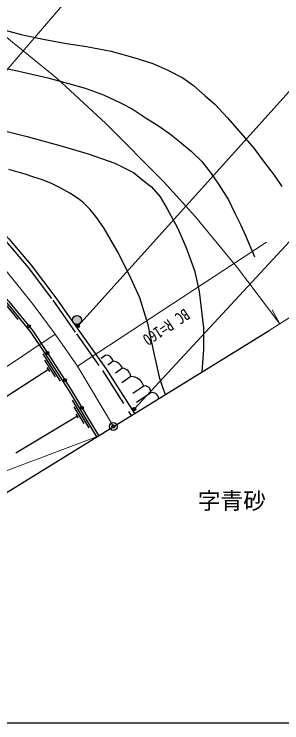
# Model space of a CAD drawing. Units: millimetres at full size, sheet at 1:1000; details may follow other scales. Extents: x 40000 to 680000, y 20000 to 380000.
# Drawn here: x 497518 to 538816, y 205000 to 314216 of the extents above; entities that cross this region are included whole.
import ezdxf
from ezdxf.enums import TextEntityAlignment as Align

# ---------------------------------------------------------------- set-up
doc = ezdxf.new("R2010")
doc.units = ezdxf.units.MM
doc.header["$LTSCALE"] = 1000
doc.header["$PDMODE"] = 32
doc.header["$PDSIZE"] = 500
doc.linetypes.add('CHAIN', pattern=[18.5, 12, -1.5, 3.5, -1.5])
doc.linetypes.add('DASHED', pattern=[7.5, 6, -1.5])
for name, color, linetype, lineweight in [('M-BGD', 7, 'Continuous', 25), ('M-BMK', 2, 'CHAIN', 13), ('M-BMK-OTRS', 5, 'Continuous', 25), ('M-BMK-SRVR', 3, 'Continuous', 25), ('M-STR-HTXT', 7, 'Continuous', 13), ('M-STR-STRC', 7, 'Continuous', 25), ('M-TTL-BAND', 7, 'Continuous', 25)]:
    doc.layers.add(name, color=color, linetype=linetype, lineweight=lineweight)
doc.layers.add('M-BMK-HTXT', color=7, linetype='Continuous')
doc.layers.add('M-OTRS', color=6, linetype='Continuous')
doc.styles.add('ＭＳ ゴシック', font='')
doc.styles.get('ＭＳ ゴシック').set_extended_font_data('MS Gothic')

msp = doc.modelspace()

# ---------------------------------------------------------------- hatches: boundary and pattern name
at = {"layer": 'M-BGD'}
msp.add_hatch(color=256, dxfattribs=at).paths.add_polyline_path([(507913, 267073, -0.41421), (507213, 266373, -0.41421), (506513, 267073, -1)])
at = {"layer": 'M-STR-STRC'}
for points in [[(507594, 266161, -0.41421), (507355, 265901, -0.41421), (507095, 266140, -1)], [(516281, 253365, -0.41421), (516038, 253108, -0.41421), (515781, 253351, -1)]]:
    msp.add_hatch(color=256, dxfattribs=at).paths.add_polyline_path(points)

# ---------------------------------------------------------------- linework, layer by layer
at = {"layer": 'M-BGD'}
for p, q in [((498116, 267136), (494954, 271009)), ((504669, 257663), (501971, 261873)), ((511687, 261684), (510916, 261137)), ((503876, 258343), (502258, 260869)), ((512815, 260759), (511964, 260140)), ((502815, 259444), (492225, 252660)), ((503004, 259150), (502626, 259739)), ((514239, 259670), (513158, 258907)), ((515528, 258372), (514113, 257387)), ((517510, 256898), (515806, 255742)), ((518591, 255869), (516391, 254370)), ((509071, 250448), (506496, 254733)), ((508299, 251150), (506754, 253722)), ((507450, 251982), (507089, 252582)), ((507269, 252282), (497785, 246582))]:
    msp.add_line(p, q, dxfattribs=at)
for points in [[(420245, 321740), (420979, 324228), (426000, 322715), (431738, 320507), (436637, 318353), (440104, 316660), (446315, 313294), (459962, 305716), (469292, 300515), (478224, 295619), (480646, 293924), (484231, 291333), (487049, 289011), (490222, 286289), (493814, 282745), (496709, 279607), (500124, 275546), (503973, 270486), (507604, 265299), (511640, 259614), (516079, 252675)], [(488184, 314404), (490339, 313629), (492594, 312767), (495351, 311934), (498610, 311081), (502000, 310349), (505576, 309703), (508678, 309243), (512470, 308497), (516119, 307486), (518906, 306594), (521220, 305592), (523534, 304408), (525210, 303206), (526977, 301640), (528453, 300365), (530408, 298226), (532466, 295895), (534470, 293564), (536110, 291415), (537643, 289404), (538791, 287655)], [(431251, 310839), (439356, 307726), (444325, 305753), (451836, 302105), (457707, 299204), (470746, 291324), (478671, 286568), (484464, 281902), (488156, 278541), (492481, 274106), (496406, 269704), (500100, 265180), (502221, 262039), (506002, 256137), (510243, 249081)], [(493041, 306409), (497587, 305561), (502725, 304407), (505897, 303539), (508488, 302808), (511287, 301772), (514013, 300513), (515736, 299604), (517883, 298198), (519646, 297132), (521482, 295814), (523012, 294596), (524819, 293086), (526448, 291531), (527915, 289681), (529055, 288008), (530587, 285600), (531564, 283557), (532453, 281795), (533208, 280093), (534602, 276838)], [(495829, 296268), (499541, 295353), (504926, 293890), (508951, 292688), (513055, 291251), (515910, 289791), (517604, 288446), (518724, 287580), (520055, 286060), (521112, 284222), (522738, 281301), (524023, 278383), (525361, 274701), (526074, 271471), (526721, 265862), (526755, 262531), (526465, 259070)], [(467213, 293868), (470926, 291624), (478871, 286855), (484692, 282168), (488399, 278793), (492737, 274345), (496672, 269932), (500381, 265389), (502514, 262232), (506300, 256321), (510543, 249262)], [(520870, 255625), (520485, 256513), (520008, 258043), (519052, 262185), (518191, 266343), (516904, 270520), (515585, 273410), (513601, 277390), (511339, 281292), (510097, 283043), (509218, 284166), (508224, 285145), (507446, 285735), (506092, 286642), (504738, 287420), (503297, 288097), (501871, 288687), (500575, 289119), (499192, 289537), (496708, 290279)]]:
    msp.add_lwpolyline(points, dxfattribs=at)
at = {"layer": 'M-BGD', "linetype": 'DASHED'}
msp.add_lwpolyline([(421383, 323479), (425805, 322147), (431509, 319952), (436384, 317809), (439829, 316127), (446026, 312768), (459670, 305192), (469002, 299990), (477906, 295109), (480298, 293435), (483865, 290858), (486663, 288551), (489815, 285847), (493383, 282328), (496258, 279211), (499655, 275171), (503488, 270132), (507114, 264953), (511143, 259279), (515568, 252360)], dxfattribs=at)
at = {"layer": 'M-BGD'}
for centre, radius in [((507213, 267073), 700), ((499790, 266113), 225), ((502651, 262016), 225), ((505349, 257806), 225), ((507967, 253547), 225)]:
    msp.add_circle(centre, radius, dxfattribs=at)
for centre, radius, start, end in [((511569, 260390), 1299, 16.50921, 84.82102), ((512470, 258833), 1957, 25.31189, 79.84948), ((514036, 258178), 1505, 7.39759, 82.25204), ((515529, 256303), 2069, 16.71418, 90.0169), ((517699, 256015), 904, 350.74156, 102.07456), ((518825, 254917), 981, 3.04332, 103.78576)]:
    msp.add_arc(centre, radius, start, end, dxfattribs=at)
at = {"layer": 'M-BMK'}
msp.add_lwpolyline([(420279, 318594), (425547, 317703), (430967, 316338), (436628, 314283), (440990, 312137), (454095, 304849), (469136, 296687), (475737, 292712), (480896, 289073), (484902, 285893), (489703, 281593), (492645, 278493), (496069, 274916), (500445, 269484), (503869, 264908), (507294, 259980), (512819, 250668)], dxfattribs=at)
at = {"layer": 'M-BMK-OTRS'}
msp.add_line((478184, 229342), (536865, 265474), dxfattribs=at)
at = {"layer": 'M-BMK-SRVR'}
msp.add_circle((512819, 250668), 600, dxfattribs=at)
at = {"layer": 'M-OTRS'}
msp.add_point((512819, 250668), dxfattribs=at)
at = {"layer": 'M-STR-HTXT'}
for p, q in [((484330, 291579), (512272, 324142)), ((507344, 266151), (541862, 304478)), ((516031, 253358), (551870, 292010)), ((507294, 259980), (536428, 279070)), ((536865, 265474), (552472, 275354)), ((538510, 266516), (537313, 268659)), ((503869, 264908), (474507, 245410)), ((510243, 249081), (454472, 228172))]:
    msp.add_line(p, q, dxfattribs=at)
msp.add_lwpolyline([(425922, 344750), (432298, 344055), (438507, 342636), (443358, 341220), (449284, 339023), (454944, 336360), (462251, 332755), (466743, 330341), (475045, 325652), (482725, 320657), (487580, 317300), (495878, 311047), (504144, 304285), (511638, 297355), (520535, 288422), (525490, 282970), (531998, 275100), (538510, 266516)], dxfattribs=at)
at = {"layer": 'M-STR-STRC'}
for centre in [(507344, 266151), (516031, 253358)]:
    msp.add_circle(centre, 250, dxfattribs=at)
at = {"layer": 'M-TTL-BAND'}
msp.add_line((40000, 205000), (579000, 205000), dxfattribs=at)

# ---------------------------------------------------------------- texts
at = {"layer": 'M-BMK-HTXT', "style": 'ＭＳ ゴシック'}
msp.add_text('字青砂', height=2566, dxfattribs=at).set_placement((531101, 239223), align=Align.MIDDLE_CENTER)
at = {"layer": 'M-STR-HTXT', "style": 'ＭＳ ゴシック', "width": 0.8}
msp.add_text('BC R=160', height=1833, rotation=213.567, dxfattribs=at).set_placement((520186, 267197), align=Align.BOTTOM_CENTER)

doc.saveas('drawing.dxf')
